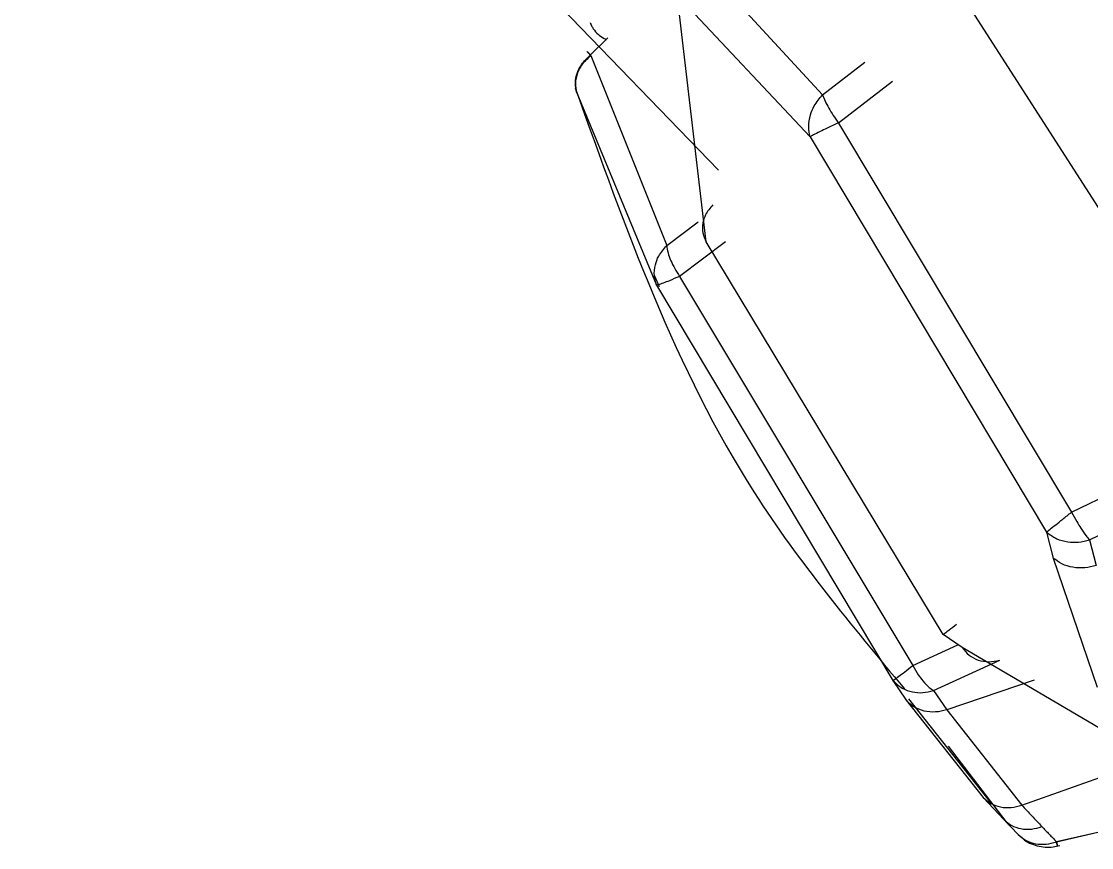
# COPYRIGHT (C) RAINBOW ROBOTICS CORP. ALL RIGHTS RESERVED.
# Model space of a CAD drawing. Header units: millimetres. Extents: x 36 to 3196, y 27 to 5967.
# Drawn here: x 366.33 to 374.07, y 411.4 to 417.37 of the extents above; entities that cross this region are included whole.
import ezdxf

# ---------------------------------------------------------------- set-up
doc = ezdxf.new("R2010")
doc.units = ezdxf.units.MM
doc.layers.add('08_Dimension.Annotation', color=2, linetype='Continuous')

# ---------------------------------------------------------------- blocks, each defined once
blk = doc.blocks.new('A$C1af0320f')
at = {"color": 8, "linetype": 'Continuous', "lineweight": 25}
for p, q in [((148.5916, 3.279), (145.3505, 3.926)), ((148.6136, 1.8956), (149.0429, 3.2097)), ((145.4767, 3.1256), (145.4207, 2.6361)), ((148.8479, 1.849), (149.2767, 3.1568)), ((145.1948, 2.6941), (145.2377, 3.0781)), ((144.3432, 2.7135), (145.1948, 2.6941)), ((145.4207, 2.6361), (148.6136, 1.8956)), ((145.3735, 1.3525), (143.9498, 2.4386)), ((143.9498, 2.4386), (145.3505, 2.4182)), ((145.3505, 2.4182), (148.5916, 1.6649)), ((143.8223, 1.689), (143.8207, 1.8648)), ((143.6539, 1.8481), (143.6528, 1.8485)), ((148.8479, 1.849), (149.0147, 1.7565)), ((137.8102, 1.7749), (145.0633, 1.7749)), ((143.8262, 1.6864), (145.1948, 1.1284)), ((148.5916, 1.6649), (148.7605, 1.5698)), ((148.7605, 1.5698), (149.6525, 1.1497)), ((143.9498, 1.4264), (145.3505, 0.8757)), ((145.1948, 1.1284), (145.2286, 1.4103)), ((145.4714, 1.453), (145.4207, 1.0402)), ((148.6047, 0.6151), (145.3735, 1.3525)), ((145.4207, 1.0402), (148.6136, 0.2995)), ((149.87, 0.9548), (148.7678, 0.6467)), ((149.8861, 0.1666), (150.2663, 0.9987)), ((145.3735, 0.8819), (145.2883, 0.9145)), ((145.3505, 0.8757), (148.5916, 0.1217)), ((149.2997, 0.8571), (149.0146, 0.2543)), ((148.8479, 0.282), (149.0223, 0.7786)), ((148.7678, 0.6467), (148.6047, 0.6151)), ((148.6136, 0.2995), (148.7322, 0.6368)), ((150.2504, 0.1632), (150.4092, 0.4249)), ((150.4097, 0.4238), (150.251, 0.1616)), ((148.8479, 0.282), (149.0147, 0.2542)), ((149.0146, 0.2543), (149.8861, 0.1666)), ((148.5916, 0.1217), (148.7605, 0.0916)), ((148.7605, 0.0916), (149.6525, 0.0038)), ((149.7276, 0.0167), (148.7678, 0.1123)), ((149.2097, 0.08), (149.5574, 0.0399)), ((149.5574, 0.0399), (149.9042, 0)), ((149.6525, 0.0038), (149.87, 0)), ((149.87, 0.0001), (150.0214, 0.0007))]:
    blk.add_line(p, q, dxfattribs=at)
for points, knots in [([(145.1948, 2.6941), (145.2087, 2.6882), (145.2357, 2.6769), (145.2924, 2.661), (145.3542, 2.6469), (145.3986, 2.6397), (145.4207, 2.6361)], [0, 0, 0, 0, 0.268499, 0.520631, 0.762032, 1, 1, 1, 1]), ([(145.3505, 2.4182), (145.3299, 2.4316), (145.286, 2.4601), (145.239, 2.5238), (145.2032, 2.6033), (145.1979, 2.6607), (145.1948, 2.6941)], [0, 0, 0, 0, 0.2347399, 0.5000685, 0.7093331, 1, 1, 1, 1]), ([(145.4207, 2.6361), (145.4103, 2.6071), (145.3922, 2.5564), (145.3714, 2.4922), (145.3563, 2.4444), (145.3524, 2.4267), (145.3505, 2.4182)], [0, 0, 0, 0, 0.289124, 0.506483, 0.765609, 1, 1, 1, 1]), ([(148.5916, 1.6649), (148.5924, 1.6743), (148.5939, 1.6934), (148.5989, 1.7467), (148.6054, 1.8145), (148.6108, 1.8677), (148.6136, 1.8956)], [0, 0, 0, 0, 0.246573, 0.500026, 0.737862, 1, 1, 1, 1]), ([(148.6136, 1.8956), (148.639, 1.8885), (148.6839, 1.8757), (148.7506, 1.8607), (148.806, 1.8521), (148.8355, 1.8499), (148.8479, 1.849)], [0, 0, 0, 0, 0.281926, 0.500026, 0.79052, 1, 1, 1, 1]), ([(143.6539, 1.8481), (143.6541, 1.8479), (143.6549, 1.8476), (143.6572, 1.8465), (143.6643, 1.8435), (143.678, 1.839), (143.7091, 1.8314), (143.7518, 1.831), (143.7934, 1.8363), (143.8153, 1.8467), (143.8209, 1.8493)], [0, 0, 0, 0, 0.0052913, 0.0142127, 0.0433933, 0.1462602, 0.2987041, 0.6204842, 0.9036264, 1, 1, 1, 1]), ([(148.5916, 1.6649), (148.6203, 1.6695), (148.6746, 1.6782), (148.7478, 1.7226), (148.8075, 1.7791), (148.8343, 1.8256), (148.8479, 1.849)], [0, 0, 0, 0, 0.283781, 0.536564, 0.766213, 1, 1, 1, 1]), ([(149.0146, 1.7565), (149.0006, 1.7319), (148.972, 1.6815), (148.9085, 1.6225), (148.8358, 1.5813), (148.7853, 1.5736), (148.7605, 1.5698)], [0, 0, 0, 0, 0.244674, 0.499983, 0.755249, 1, 1, 1, 1]), ([(143.8223, 1.689), (143.8116, 1.6885), (143.7908, 1.6876), (143.7836, 1.6868), (143.793, 1.6862), (143.8151, 1.6863), (143.8262, 1.6864)], [0, 0, 0, 0, 0.256365, 0.5, 0.749346, 1, 1, 1, 1]), ([(143.9498, 1.4264), (143.9295, 1.4393), (143.8882, 1.4657), (143.8478, 1.526), (143.8209, 1.6009), (143.8218, 1.6565), (143.8223, 1.689)], [0, 0, 0, 0, 0.244848, 0.500082, 0.708345, 1, 1, 1, 1]), ([(143.8262, 1.6864), (143.8255, 1.6537), (143.8242, 1.5985), (143.8505, 1.5242), (143.8895, 1.4649), (143.9299, 1.4391), (143.9498, 1.4264)], [0, 0, 0, 0, 0.2952497, 0.4999065, 0.7551384, 1, 1, 1, 1]), ([(145.2146, 1.5722), (145.2181, 1.5418), (145.2239, 1.4894), (145.2597, 1.4249), (145.3074, 1.3765), (145.3518, 1.3604), (145.3735, 1.3525)], [0, 0, 0, 0, 0.29048, 0.499899, 0.755172, 1, 1, 1, 1]), ([(143.915, 1.4442), (144.8988, 0.9987), (146.4302, 0.305), (148.0971, 0.1831), (148.6932, 0.1394)], [0, 0, 0, 0, 0.642372, 1, 1, 1, 1]), ([(145.1948, 1.1284), (145.2087, 1.1181), (145.2357, 1.0983), (145.2924, 1.0732), (145.3542, 1.0531), (145.3986, 1.0445), (145.4207, 1.0402)], [0, 0, 0, 0, 0.268482, 0.520633, 0.761995, 1, 1, 1, 1]), ([(145.3505, 0.8757), (145.3299, 0.8862), (145.286, 0.9088), (145.239, 0.9657), (145.2032, 1.0397), (145.1979, 1.0958), (145.1948, 1.1284)], [0, 0, 0, 0, 0.234706, 0.50006, 0.709314, 1, 1, 1, 1]), ([(145.4207, 1.0402), (145.4103, 1.0141), (145.3922, 0.9682), (145.3714, 0.9172), (145.3563, 0.8843), (145.3524, 0.8784), (145.3505, 0.8757)], [0, 0, 0, 0, 0.289086, 0.506511, 0.765623, 1, 1, 1, 1]), ([(148.7678, 0.6467), (148.7924, 0.6445), (148.8428, 0.6399), (148.9151, 0.6648), (148.9785, 0.7105), (149.007, 0.756), (149.021, 0.7782)], [0, 0, 0, 0, 0.244667, 0.499933, 0.75525, 1, 1, 1, 1]), ([(148.6204, 0.7341), (148.6175, 0.7102), (148.6122, 0.6645), (148.6068, 0.6256), (148.6046, 0.6083), (148.6047, 0.6129), (148.6047, 0.6151)], [0, 0, 0, 0, 0.2881109, 0.5496359, 0.7859439, 1, 1, 1, 1]), ([(148.5916, 0.1217), (148.5924, 0.1252), (148.5939, 0.1323), (148.5989, 0.1703), (148.6054, 0.2254), (148.6108, 0.274), (148.6136, 0.2995)], [0, 0, 0, 0, 0.246576, 0.499988, 0.737854, 1, 1, 1, 1]), ([(148.5916, 0.1217), (148.6203, 0.1227), (148.6746, 0.1247), (148.7478, 0.1619), (148.8075, 0.2137), (148.8343, 0.2591), (148.8479, 0.282)], [0, 0, 0, 0, 0.283756, 0.536573, 0.766225, 1, 1, 1, 1]), ([(148.6136, 0.2995), (148.639, 0.2931), (148.6839, 0.2817), (148.7506, 0.2734), (148.806, 0.2736), (148.8355, 0.2795), (148.8479, 0.282)], [0, 0, 0, 0, 0.281903, 0.500002, 0.790518, 1, 1, 1, 1]), ([(149.0146, 0.2543), (149.0006, 0.2302), (148.972, 0.1811), (148.9085, 0.1276), (148.8358, 0.0939), (148.7853, 0.0923), (148.7605, 0.0916)], [0, 0, 0, 0, 0.244656, 0.499978, 0.755242, 1, 1, 1, 1]), ([(149.6525, 0.0038), (149.6759, 0.0056), (149.7236, 0.0094), (149.7904, 0.0439), (149.8481, 0.0962), (149.8736, 0.1435), (149.8861, 0.1666)], [0, 0, 0, 0, 0.245137, 0.499961, 0.754776, 1, 1, 1, 1]), ([(149.87, 0), (149.893, 0.0021), (149.94, 0.0064), (150.0055, 0.041), (150.0618, 0.0931), (150.0866, 0.1398), (150.0987, 0.1628)], [0, 0, 0, 0, 0.245241, 0.499982, 0.754739, 1, 1, 1, 1]), ([(149.8861, 0.1666), (149.9215, 0.1658), (149.9924, 0.1641), (150.0633, 0.1632), (150.0987, 0.1628)], [0, 0, 0, 0, 0.5001428, 1, 1, 1, 1]), ([(150.0214, 0.0007), (150.0451, 0.0028), (150.0922, 0.0071), (150.1577, 0.0418), (150.2135, 0.0934), (150.2383, 0.1402), (150.2504, 0.1632)], [0, 0, 0, 0, 0.252298, 0.499991, 0.754779, 1, 1, 1, 1]), ([(150.0486, 0.005), (150.0552, 0.0046), (150.0996, 0.0021), (150.1786, 0.0394), (150.2504, 0.0993), (150.2783, 0.1465), (150.2868, 0.1608)], [0, 0, 0, 0, 0.066742, 0.447926, 0.83295, 1, 1, 1, 1]), ([(150.0987, 0.1628), (150.124, 0.1627), (150.1746, 0.1627), (150.2251, 0.163), (150.2504, 0.1632)], [0, 0, 0, 0, 0.500084, 1, 1, 1, 1]), ([(150.2504, 0.1632), (150.2583, 0.1583), (150.2741, 0.1486), (150.2804, 0.1446), (150.2743, 0.1479), (150.2587, 0.1571), (150.251, 0.1616)], [0, 0, 0, 0, 0.252284, 0.500011, 0.753459, 1, 1, 1, 1])]:
    blk.add_open_spline(points, degree=3, knots=knots, dxfattribs=at)

msp = doc.modelspace()

# ---------------------------------------------------------------- block references
at = {"layer": '08_Dimension.Annotation', "rotation": 314}
msp.add_blockref('A$C1af0320f', (269.3218, 519.4117), dxfattribs=at)

doc.saveas('drawing.dxf')
